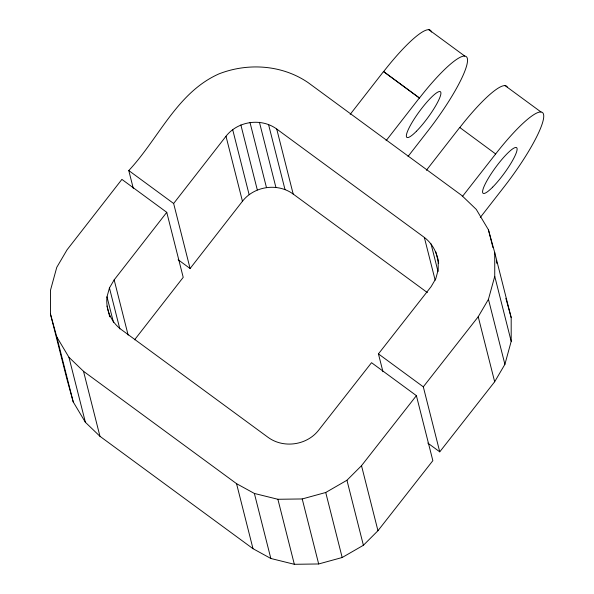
<?xml version="1.0" encoding="UTF-8"?>
<svg xmlns="http://www.w3.org/2000/svg" width="594" height="594" viewBox="0 0 594 594"><rect width="100%" height="100%" fill="white"/><g stroke="black" fill="none" stroke-linecap="round" stroke-linejoin="round"><path stroke-width="0.89" d="M107.002 296.844L109.445 287.919L114.167 279.878L166.758 212.333L121.896 179.388L67.048 249.829L56.757 267.359L50.46 290.362L50.468 314.078L66.922 379.098L73.225 401.93L85.395 422.304L99.963 436.308L252.992 548.685L270.834 558.479L294.342 564.3L318.674 563.966L342.181 557.514L363.394 545.277L377.962 530.709L432.848 460.662L416.394 395.641L371.532 362.696L318.859 429.922C307.157 445.285 283.59 448.767 268.013 437.31L120.857 329.247C110.944 321.733 105.539 309.222 107.002 296.844L113.543 322.676M494.735 252.599L511.189 317.619L511.196 341.342L504.9 364.337L494.668 381.756L439.753 451.841L423.307 386.828L478.222 316.736L488.446 299.317L494.743 276.321L494.735 252.599L488.431 229.774L476.262 209.392L461.694 195.396L308.212 82.685C282.254 64.828 248.084 62.541 219.03 73.856C176.982 92.456 158.717 138.602 128.779 170.552L133.286 188.365M427.376 292.597L293.191 194.06C277.673 182.648 254.239 186.071 242.456 201.262L190.095 268.51L173.641 203.497L226.002 136.241C237.786 121.057 261.219 117.627 276.737 129.039L424.346 237.429C432.38 243.481 436.984 252.636 438.647 262.407M134.578 339.813L183.212 277.353L166.758 212.333M350.193 114.36L383.531 71.547L419.453 98.032A71.926 13.298 -53.7 0 1 467.329 58.42A71.926 13.298 -53.7 0 1 427.814 131.059L408.033 156.46M386.085 140.719L419.416 97.899M426.395 170.285L459.734 127.472L495.656 153.957A71.926 13.298 -53.7 0 1 543.54 114.345A71.926 13.298 -53.7 0 1 504.016 186.984L480.286 217.463M462.288 196.644L495.656 153.957M382.944 371.696L378.437 353.883L431.14 286.612L435.758 278.764L438.201 269.832L438.194 260.625M50.468 314.078L56.772 336.909L68.941 357.284L83.509 371.287L236.546 483.665L254.381 493.458L277.888 499.279L302.22 498.953L325.727 492.493L346.948 480.256L361.508 465.689L416.394 395.641M428.868 29.7L464.76 56.059M505.078 85.625L540.971 111.976M383.531 71.547L419.453 98.032M128.779 170.552L173.641 203.497M378.437 353.883L423.307 386.828M178.133 259.727L190.095 268.51M427.791 443.057L439.753 451.841M505.858 298.299L511.189 317.619M488.431 229.774L492.938 247.587M496.324 260.944L497 263.617M459.734 127.472L459.763 127.599A71.926 13.298 -53.7 0 1 507.283 87.028M494.743 276.321L511.196 341.342M488.446 299.317L504.9 364.337M478.222 316.736L494.668 381.756M435.751 251.759L438.676 263.342M431.021 243.852L438.008 271.465M424.346 237.429L435.164 280.182M276.737 129.039L293.191 194.06M361.508 465.689L377.962 530.709M268.555 124.547L285.009 189.568M259.437 122.29L275.883 187.31M346.948 480.256L363.394 545.277M249.985 122.416L266.439 187.437M240.86 124.926L257.313 189.946M325.727 492.493L342.181 557.514M232.685 129.641L249.138 194.661M226.002 136.241L242.456 201.262M302.22 498.953L318.674 563.966M277.888 499.279L294.342 564.3M254.381 493.458L270.834 558.479M236.546 483.665L252.992 548.685M114.167 279.878L128.141 335.105M109.445 287.919L119.817 328.89M109.452 314.917L109.905 316.699M107.009 306.059L109.712 316.743M83.509 371.287L99.963 436.308M68.941 357.284L85.395 422.304M56.772 336.909L73.225 401.93M383.561 71.674A71.926 13.298 -53.7 0 1 431.444 32.061M416.453 131.229A28.319 5.235 -53.7 0 0 440.837 92.449A28.319 5.235 -53.7 0 0 413.602 119.966A28.319 5.235 -53.7 0 0 416.453 131.229M492.656 187.147A28.319 5.235 -53.7 0 0 517.04 148.374A28.319 5.235 -53.7 0 0 489.812 175.891A28.319 5.235 -53.7 0 0 492.656 187.147"/></g></svg>
